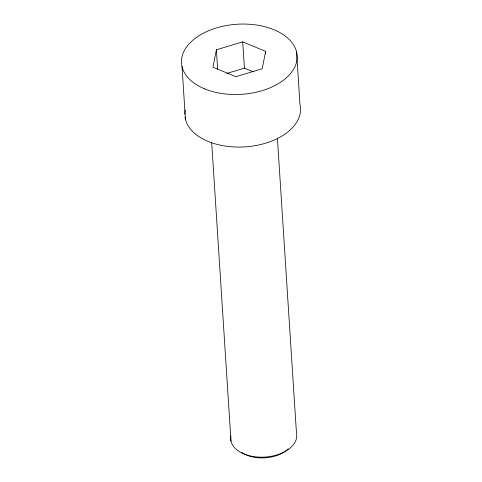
<?xml version="1.0" encoding="UTF-8"?>
<svg xmlns="http://www.w3.org/2000/svg" width="482" height="482" viewBox="0 0 482 482"><rect width="100%" height="100%" fill="white"/><g stroke="black" fill="none" stroke-linecap="round" stroke-linejoin="round"><path stroke-width="0.72" d="M216.394 49.785L212.972 67.197L235.885 76.698L262.208 68.781L265.63 51.369L242.717 41.874L216.394 49.785L217.653 69.306M226.63 73.499L244.416 68.149L253.442 71.89M296.575 51.966L299.973 104.522A57.93 35.108 -3.7 0 1 249.17 146.51A57.93 35.108 -3.7 0 1 185.04 117.078M277.421 138.455L296.454 432.86A33.107 20.063 -3.7 0 1 264.1 457.117A33.107 20.063 -3.7 0 1 230.902 435.987M265.63 51.369L265.775 53.623M242.717 41.874L244.416 68.149M211.67 142.31L231.005 441.229M182.027 66.606L185.425 119.162M184.841 114.246A57.93 35.108 -3.7 0 1 185.257 109.992M288.14 448.935A28.932 17.533 -3.7 0 1 241.741 452.471M204.597 88.833A57.93 35.108 -3.7 0 0 296.743 61.136A57.93 35.108 -3.7 0 0 216.563 27.89A57.93 35.108 -3.7 0 0 204.597 88.833"/></g></svg>
